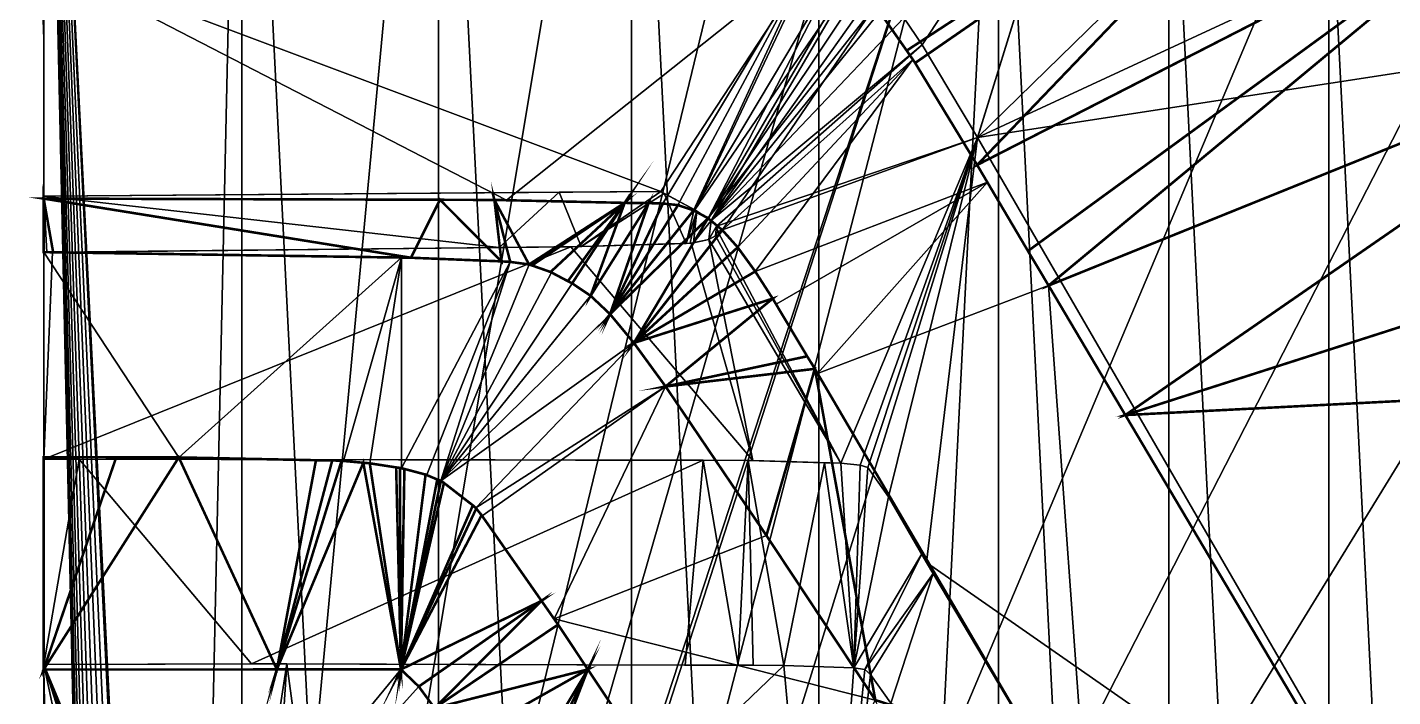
# Model space of a CAD drawing. Extents: x 4.6 to 28.8, y 0.1 to 46.7.
# Drawn here: x 4.69 to 19.71, y 30.93 to 38.3 of the extents above; entities that cross this region are included whole.
import ezdxf

# ---------------------------------------------------------------- set-up
doc = ezdxf.new("R2010")
doc.units = 0
doc.layers.get('0').update_dxf_attribs({"linetype": 'CONTINUOUS'})

msp = doc.modelspace()

# ---------------------------------------------------------------- linework, layer by layer
at = {"color": 252, "const_width": 0.0283}
for points in [[(4.868, 45.818), (5.099, 45.855), (4.868, 39.028), (4.868, 45.818)], [(14.361, 38.045), (14.016, 38.538), (19.675, 41.52), (14.361, 38.045)], [(14.454, 37.909), (19.675, 41.52), (15.136, 36.786), (14.454, 37.909)], [(14.361, 38.045), (19.675, 41.52), (14.454, 37.909), (14.361, 38.045)], [(21.373, 39.982), (15.136, 36.786), (19.675, 41.52), (21.373, 39.982)], [(15.695, 35.839), (21.373, 39.982), (15.922, 35.459), (15.695, 35.839)], [(15.136, 36.786), (21.373, 39.982), (15.695, 35.839), (15.136, 36.786)], [(22.912, 38.284), (15.922, 35.459), (21.373, 39.982), (22.912, 38.284)], [(16.766, 34.033), (15.922, 35.459), (22.912, 38.284), (16.766, 34.033)], [(22.912, 38.284), (24.277, 36.443), (16.766, 34.033), (22.912, 38.284)], [(10.681, 35.483), (10.634, 35.507), (11.259, 36.369), (10.681, 35.483)], [(4.868, 35.827), (4.868, 36.416), (4.972, 35.825), (4.868, 35.827)], [(10, 35.719), (9.826, 36.401), (10.207, 35.691), (10, 35.719)], [(10, 35.719), (9.903, 35.725), (9.826, 36.401), (10, 35.719)], [(9.227, 36.403), (8.908, 35.765), (4.868, 36.416), (9.227, 36.403)], [(4.972, 35.825), (4.868, 36.416), (8.908, 35.765), (4.972, 35.825)], [(8.908, 35.765), (9.227, 36.403), (9.903, 35.725), (8.908, 35.765)], [(9.227, 36.403), (9.826, 36.401), (9.903, 35.725), (9.227, 36.403)], [(11.259, 36.369), (10.207, 35.691), (9.826, 36.401), (11.259, 36.369)], [(10.239, 35.68), (10.207, 35.691), (11.259, 36.369), (10.239, 35.68)], [(10.239, 35.68), (11.259, 36.369), (10.444, 35.608), (10.239, 35.68)], [(10.444, 35.608), (11.259, 36.369), (10.634, 35.507), (10.444, 35.608)], [(11.259, 36.369), (10.884, 35.346), (10.681, 35.483), (11.259, 36.369)], [(11.259, 36.369), (11.522, 36.366), (10.884, 35.346), (11.259, 36.369)], [(11.098, 35.144), (10.884, 35.346), (11.522, 36.366), (11.098, 35.144)], [(12.017, 36.286), (11.098, 35.144), (11.845, 36.344), (12.017, 36.286)], [(11.68, 36.362), (11.845, 36.344), (11.098, 35.144), (11.68, 36.362)], [(11.522, 36.366), (11.68, 36.362), (11.098, 35.144), (11.522, 36.366)], [(24.277, 36.443), (25.455, 34.478), (16.766, 34.033), (24.277, 36.443)], [(12.176, 36.2), (11.098, 35.144), (12.017, 36.286), (12.176, 36.2)], [(11.098, 35.144), (12.176, 36.2), (11.36, 34.827), (11.098, 35.144)], [(12.333, 36.069), (11.36, 34.827), (12.176, 36.2), (12.333, 36.069)], [(12.333, 36.069), (12.502, 35.88), (11.36, 34.827), (12.333, 36.069)], [(12.502, 35.88), (12.695, 35.614), (11.36, 34.827), (12.502, 35.88)], [(12.695, 35.614), (12.887, 35.315), (11.36, 34.827), (12.695, 35.614)], [(11.709, 34.348), (11.36, 34.827), (12.887, 35.315), (11.709, 34.348)], [(13.266, 34.68), (11.709, 34.348), (12.887, 35.315), (13.266, 34.68)], [(13.351, 34.542), (11.709, 34.348), (13.266, 34.68), (13.351, 34.542)], [(11.709, 34.348), (13.351, 34.542), (12.818, 32.707), (11.709, 34.348)], [(12.818, 32.707), (13.351, 34.542), (14.016, 30.896), (12.818, 32.707)], [(15.828, 30.314), (14.016, 30.896), (13.351, 34.542), (15.828, 30.314)], [(20.777, 27.262), (16.766, 34.033), (25.455, 34.478), (20.777, 27.262)], [(5.666, 33.569), (6.354, 33.567), (4.868, 31.232), (5.666, 33.569)], [(7.433, 31.233), (4.868, 31.232), (6.354, 33.567), (7.433, 31.233)], [(4.868, 33.57), (5.666, 33.569), (4.868, 31.232), (4.868, 33.57)], [(7.863, 33.536), (7.433, 31.233), (6.354, 33.567), (7.863, 33.536)], [(8.042, 33.534), (8.144, 33.53), (7.433, 31.233), (8.042, 33.534)], [(8.144, 33.53), (8.384, 33.508), (7.433, 31.233), (8.144, 33.53)], [(7.863, 33.536), (8.042, 33.534), (7.433, 31.233), (7.863, 33.536)], [(8.798, 31.233), (7.433, 31.233), (8.384, 33.508), (8.798, 31.233)], [(8.384, 33.508), (8.455, 33.502), (8.798, 31.233), (8.384, 33.508)], [(8.745, 33.457), (8.798, 31.233), (8.455, 33.502), (8.745, 33.457)], [(9.069, 33.378), (9.197, 33.324), (8.798, 31.233), (9.069, 33.378)], [(8.786, 33.451), (8.798, 31.233), (8.745, 33.457), (8.786, 33.451)], [(8.786, 33.451), (8.836, 33.44), (8.798, 31.233), (8.786, 33.451)], [(8.836, 33.44), (9.069, 33.378), (8.798, 31.233), (8.836, 33.44)], [(9.589, 33.039), (8.798, 31.233), (9.271, 33.286), (9.589, 33.039)], [(9.197, 33.324), (9.237, 33.308), (8.798, 31.233), (9.197, 33.324)], [(9.271, 33.286), (8.798, 31.233), (9.237, 33.308), (9.271, 33.286)], [(9.626, 33.004), (8.798, 31.233), (9.589, 33.039), (9.626, 33.004)], [(9.685, 32.931), (8.798, 31.233), (9.626, 33.004), (9.685, 32.931)], [(10.344, 31.988), (8.798, 31.233), (9.685, 32.931), (10.344, 31.988)], [(8.798, 31.233), (10.344, 31.988), (8.994, 31.045), (8.798, 31.233)], [(8.994, 31.045), (10.344, 31.988), (9.167, 30.808), (8.994, 31.045)], [(10.526, 31.727), (9.167, 30.808), (10.344, 31.988), (10.526, 31.727)], [(10.854, 31.233), (9.167, 30.808), (10.526, 31.727), (10.854, 31.233)], [(9.986, 29.416), (10.854, 31.233), (10.084, 29.239), (9.986, 29.416)], [(9.986, 29.416), (9.876, 29.6), (10.854, 31.233), (9.986, 29.416)], [(10.854, 31.233), (9.408, 30.416), (9.167, 30.808), (10.854, 31.233)], [(9.408, 30.416), (10.854, 31.233), (9.876, 29.6), (9.408, 30.416)], [(10.854, 31.233), (12.721, 28.431), (10.084, 29.239), (10.854, 31.233)]]:
    msp.add_lwpolyline(points, dxfattribs=at)
at = {"color": 252}
for points in [[(4.868, 45.235, 83.671), (4.868, 1.707, 83.671), (4.868, 22.53, 85.045), (4.868, 45.235, 83.671)], [(4.868, 45.235, 83.671), (4.868, 22.53, 85.045), (4.868, 31.289, 85.045), (4.868, 45.235, 83.671)], [(4.868, 45.235, 83.671), (4.868, 31.289, 85.045), (4.868, 33.549, 85.045), (4.868, 45.235, 83.671)], [(4.868, 45.235, 83.671), (4.868, 33.549, 85.045), (4.868, 35.823, 85.045), (4.868, 45.235, 83.671)], [(4.868, 45.235, 83.671), (4.868, 35.823, 85.045), (4.868, 36.444, 85.045), (4.868, 45.235, 83.671)], [(4.868, 45.235, 83.671), (4.868, 36.444, 85.045), (4.868, 39.043, 85.045), (4.868, 45.235, 83.671)], [(4.868, 45.235, 1.943), (4.868, 39.029, 0.784), (4.868, 36.415, 0.784), (4.868, 45.235, 1.943)], [(4.868, 45.235, 1.943), (4.868, 36.415, 0.784), (4.868, 35.828, 0.784), (4.868, 45.235, 1.943)], [(4.868, 45.235, 1.943), (4.868, 35.828, 0.784), (4.868, 33.569, 0.784), (4.868, 45.235, 1.943)], [(4.868, 45.235, 1.943), (4.868, 33.569, 0.784), (4.868, 31.232, 0.784), (4.868, 45.235, 1.943)], [(4.868, 26.569, 0.784), (4.868, 24.373, 0.784), (4.868, 45.235, 1.943), (4.868, 26.569, 0.784)], [(4.868, 1.707, 1.943), (4.868, 45.235, 1.943), (4.868, 24.373, 0.784), (4.868, 1.707, 1.943)], [(4.868, 31.232, 0.784), (4.868, 26.569, 0.784), (4.868, 45.235, 1.943), (4.868, 31.232, 0.784)], [(4.868, 1.707, 1.943), (7.047, 1.811, 1.943), (4.868, 45.235, 1.943), (4.868, 1.707, 1.943)], [(4.868, 45.235, 1.943), (7.047, 1.811, 1.943), (7.047, 45.131, 1.943), (4.868, 45.235, 1.943)], [(5.912, 14.018, 83.671), (4.868, 45.235, 83.671), (6.014, 14.218, 83.671), (5.912, 14.018, 83.671)], [(6.127, 14.379, 83.671), (6.014, 14.218, 83.671), (4.868, 45.235, 83.671), (6.127, 14.379, 83.671)], [(6.247, 14.495, 83.671), (4.868, 45.235, 83.671), (6.372, 14.567, 83.671), (6.247, 14.495, 83.671)], [(4.868, 45.235, 83.671), (5.912, 14.018, 83.671), (5.821, 13.781, 83.671), (4.868, 45.235, 83.671)], [(5.683, 13.218, 83.671), (4.868, 45.235, 83.671), (5.744, 13.512, 83.671), (5.683, 13.218, 83.671)], [(5.821, 13.781, 83.671), (5.744, 13.512, 83.671), (4.868, 45.235, 83.671), (5.821, 13.781, 83.671)], [(4.868, 45.235, 83.671), (5.683, 13.218, 83.671), (5.638, 12.905, 83.671), (4.868, 45.235, 83.671)], [(4.868, 45.235, 83.671), (5.638, 12.905, 83.671), (5.611, 12.578, 83.671), (4.868, 45.235, 83.671)], [(4.868, 45.235, 83.671), (5.611, 12.578, 83.671), (5.602, 12.244, 83.671), (4.868, 45.235, 83.671)], [(4.868, 45.235, 83.671), (5.602, 12.244, 83.671), (4.868, 1.707, 83.671), (4.868, 45.235, 83.671)], [(4.868, 45.235, 83.671), (7.047, 45.131, 83.671), (6.372, 14.567, 83.671), (4.868, 45.235, 83.671)], [(6.247, 14.495, 83.671), (6.127, 14.379, 83.671), (4.868, 45.235, 83.671), (6.247, 14.495, 83.671)], [(7.047, 45.131, 83.671), (9.211, 44.817, 83.671), (6.372, 14.567, 83.671), (7.047, 45.131, 83.671)], [(9.211, 2.125, 1.943), (7.047, 45.131, 1.943), (7.047, 1.811, 1.943), (9.211, 2.125, 1.943)], [(7.047, 45.131, 1.943), (9.211, 2.125, 1.943), (9.211, 44.817, 1.943), (7.047, 45.131, 1.943)], [(9.211, 44.817, 83.671), (11.333, 44.298, 83.671), (6.372, 14.567, 83.671), (9.211, 44.817, 83.671)], [(9.211, 44.817, 1.943), (11.333, 2.644, 1.943), (11.333, 44.298, 1.943), (9.211, 44.817, 1.943)], [(11.333, 2.644, 1.943), (9.211, 44.817, 1.943), (9.211, 2.125, 1.943), (11.333, 2.644, 1.943)], [(11.333, 44.298, 83.671), (13.393, 43.579, 83.671), (6.372, 14.567, 83.671), (11.333, 44.298, 83.671)], [(13.393, 3.363, 1.943), (11.333, 44.298, 1.943), (11.333, 2.644, 1.943), (13.393, 3.363, 1.943)], [(11.333, 44.298, 1.943), (13.393, 3.363, 1.943), (13.393, 43.579, 1.943), (11.333, 44.298, 1.943)], [(14.258, 41.952, 83.671), (6.372, 14.567, 83.671), (13.393, 43.579, 83.671), (14.258, 41.952, 83.671)], [(13.393, 43.579, 1.943), (13.393, 3.363, 1.943), (15.37, 42.665, 1.943), (13.393, 43.579, 1.943)], [(15.37, 4.276, 1.943), (15.37, 42.665, 1.943), (13.393, 3.363, 1.943), (15.37, 4.276, 1.943)], [(15.37, 42.665, 1.943), (17.246, 5.374, 1.943), (17.246, 41.568, 1.943), (15.37, 42.665, 1.943)], [(17.246, 5.374, 1.943), (15.37, 42.665, 1.943), (15.37, 4.276, 1.943), (17.246, 5.374, 1.943)], [(14.978, 40.861, 83.671), (6.372, 14.567, 83.671), (14.258, 41.952, 83.671), (14.978, 40.861, 83.671)], [(19.675, 41.52, 85.616), (16.283, 40.782, 85.616), (15.139, 37.09, 85.616), (19.675, 41.52, 85.616)], [(21.373, 39.982, 85.616), (19.675, 41.52, 85.616), (15.139, 37.09, 85.616), (21.373, 39.982, 85.616)], [(19.004, 6.647, 1.943), (17.246, 41.568, 1.943), (17.246, 5.374, 1.943), (19.004, 6.647, 1.943)], [(17.246, 41.568, 1.943), (19.004, 6.647, 1.943), (19.004, 40.295, 1.943), (17.246, 41.568, 1.943)], [(6.372, 14.567, 83.671), (14.978, 40.861, 83.671), (6.5, 14.59, 83.671), (6.372, 14.567, 83.671)], [(6.5, 14.59, 83.671), (14.978, 40.861, 83.671), (8.177, 14.59, 83.671), (6.5, 14.59, 83.671)], [(16.283, 40.782, 83.671), (8.177, 14.59, 83.671), (14.978, 40.861, 83.671), (16.283, 40.782, 83.671)], [(19.004, 40.295, 83.671), (8.177, 14.59, 83.671), (16.283, 40.782, 83.671), (19.004, 40.295, 83.671)], [(14.331, 38.405, 85.616), (14.532, 38.107, 85.616), (16.283, 40.782, 85.616), (14.331, 38.405, 85.616)], [(14.532, 38.107, 85.616), (15.139, 37.09, 85.616), (16.283, 40.782, 85.616), (14.532, 38.107, 85.616)], [(20.624, 38.861, 83.671), (8.177, 14.59, 83.671), (19.004, 40.295, 83.671), (20.624, 38.861, 83.671)], [(20.624, 8.081, 1.943), (19.004, 40.295, 1.943), (19.004, 6.647, 1.943), (20.624, 8.081, 1.943)], [(19.004, 40.295, 1.943), (20.624, 8.081, 1.943), (20.624, 38.861, 1.943), (19.004, 40.295, 1.943)], [(21.373, 39.982, 85.616), (15.139, 37.09, 85.616), (22.912, 38.284, 85.616), (21.373, 39.982, 85.616)], [(13.297, 39.059, 0.784), (9.958, 36.4, 0.784), (4.868, 39.029, 0.784), (13.297, 39.059, 0.784)], [(13.337, 39.059, 85.045), (4.868, 39.043, 85.045), (11.656, 36.493, 85.045), (13.337, 39.059, 85.045)], [(11.68, 36.362, 0.784), (9.958, 36.4, 0.784), (13.297, 39.059, 0.784), (11.68, 36.362, 0.784)], [(11.656, 36.493, 85.045), (12.032, 36.291, 85.045), (13.337, 39.059, 85.045), (11.656, 36.493, 85.045)], [(11.68, 36.362, 0.784), (13.297, 39.059, 0.784), (11.845, 36.344, 0.784), (11.68, 36.362, 0.784)], [(12.017, 36.286, 0.784), (11.845, 36.344, 0.784), (13.297, 39.059, 0.784), (12.017, 36.286, 0.784)], [(13.297, 39.059, 0.784), (13.586, 38.918, 0.784), (12.017, 36.286, 0.784), (13.297, 39.059, 0.784)], [(13.782, 38.864, 85.045), (13.337, 39.059, 85.045), (12.032, 36.291, 85.045), (13.782, 38.864, 85.045)], [(4.868, 36.444, 85.045), (11.656, 36.493, 85.045), (4.868, 39.043, 85.045), (4.868, 36.444, 85.045)], [(4.868, 36.415, 0.784), (4.868, 39.029, 0.784), (9.958, 36.4, 0.784), (4.868, 36.415, 0.784)], [(12.176, 36.2, 0.784), (12.017, 36.286, 0.784), (13.586, 38.918, 0.784), (12.176, 36.2, 0.784)], [(13.586, 38.918, 0.784), (13.717, 38.838, 0.784), (12.176, 36.2, 0.784), (13.586, 38.918, 0.784)], [(22.093, 37.278, 83.671), (8.177, 14.59, 83.671), (20.624, 38.861, 83.671), (22.093, 37.278, 83.671)], [(12.032, 36.291, 85.045), (12.209, 36.176, 85.045), (13.782, 38.864, 85.045), (12.032, 36.291, 85.045)], [(13.717, 38.838, 0.784), (13.858, 38.717, 0.784), (12.176, 36.2, 0.784), (13.717, 38.838, 0.784)], [(14.023, 38.734, 85.045), (13.782, 38.864, 85.045), (12.209, 36.176, 85.045), (14.023, 38.734, 85.045)], [(13.858, 38.717, 0.784), (14.016, 38.538, 0.784), (12.176, 36.2, 0.784), (13.858, 38.717, 0.784)], [(14.168, 38.604, 85.045), (14.023, 38.734, 85.045), (12.209, 36.176, 85.045), (14.168, 38.604, 85.045)], [(14.168, 38.604, 85.045), (12.209, 36.176, 85.045), (14.331, 38.405, 85.045), (14.168, 38.604, 85.045)], [(12.333, 36.069, 0.784), (12.176, 36.2, 0.784), (14.016, 38.538, 0.784), (12.333, 36.069, 0.784)], [(14.016, 38.538, 0.784), (14.43, 37.946, 0.784), (12.333, 36.069, 0.784), (14.016, 38.538, 0.784)], [(14.016, 38.538, 0.784), (14.016, 38.538, 0), (14.361, 38.045, 0), (14.016, 38.538, 0.784)], [(14.016, 38.538, 0.784), (14.361, 38.045, 0), (14.43, 37.946, 0.784), (14.016, 38.538, 0.784)], [(14.532, 38.107, 85.045), (14.331, 38.405, 85.045), (12.209, 36.176, 85.045), (14.532, 38.107, 85.045)], [(14.532, 38.107, 85.045), (14.532, 38.107, 85.616), (14.331, 38.405, 85.616), (14.532, 38.107, 85.045)], [(14.532, 38.107, 85.045), (14.331, 38.405, 85.616), (14.331, 38.405, 85.045), (14.532, 38.107, 85.045)], [(20.058, 28.591, 85.616), (22.912, 38.284, 85.616), (15.139, 37.09, 85.616), (20.058, 28.591, 85.616)], [(12.209, 36.176, 85.045), (12.269, 36.111, 85.045), (14.532, 38.107, 85.045), (12.209, 36.176, 85.045)], [(15.139, 37.09, 85.045), (14.532, 38.107, 85.045), (12.269, 36.111, 85.045), (15.139, 37.09, 85.045)], [(14.454, 37.909, 0), (14.43, 37.946, 0.784), (14.361, 38.045, 0), (14.454, 37.909, 0)], [(14.532, 38.107, 85.616), (14.532, 38.107, 85.045), (15.139, 37.09, 85.045), (14.532, 38.107, 85.616)], [(14.532, 38.107, 85.616), (15.139, 37.09, 85.045), (15.139, 37.09, 85.616), (14.532, 38.107, 85.616)], [(12.502, 35.88, 0.784), (12.333, 36.069, 0.784), (14.43, 37.946, 0.784), (12.502, 35.88, 0.784)], [(12.502, 35.88, 0.784), (14.43, 37.946, 0.784), (12.695, 35.614, 0.784), (12.502, 35.88, 0.784)], [(15.251, 36.597, 0.784), (12.695, 35.614, 0.784), (14.43, 37.946, 0.784), (15.251, 36.597, 0.784)], [(15.251, 36.597, 0.784), (14.43, 37.946, 0.784), (15.136, 36.786, 0), (15.251, 36.597, 0.784)], [(14.454, 37.909, 0), (15.136, 36.786, 0), (14.43, 37.946, 0.784), (14.454, 37.909, 0)], [(23.397, 35.563, 83.671), (8.177, 14.59, 83.671), (22.093, 37.278, 83.671), (23.397, 35.563, 83.671)], [(12.285, 36.054, 85.045), (15.139, 37.09, 85.045), (12.269, 36.111, 85.045), (12.285, 36.054, 85.045)], [(12.285, 36.054, 85.045), (13.635, 33.504, 85.045), (15.139, 37.09, 85.045), (12.285, 36.054, 85.045)], [(13.849, 33.483, 85.045), (15.139, 37.09, 85.045), (13.635, 33.504, 85.045), (13.849, 33.483, 85.045)], [(13.849, 33.483, 85.045), (13.935, 33.455, 85.045), (15.139, 37.09, 85.045), (13.849, 33.483, 85.045)], [(14.16, 33.134, 85.045), (15.139, 37.09, 85.045), (13.935, 33.455, 85.045), (14.16, 33.134, 85.045)], [(14.16, 33.134, 85.045), (14.579, 32.412, 85.045), (15.139, 37.09, 85.045), (14.16, 33.134, 85.045)], [(15.139, 37.09, 85.045), (14.579, 32.412, 85.045), (20.058, 28.591, 85.045), (15.139, 37.09, 85.045)], [(20.058, 28.591, 85.616), (15.139, 37.09, 85.616), (20.058, 28.591, 85.045), (20.058, 28.591, 85.616)], [(15.139, 37.09, 85.045), (20.058, 28.591, 85.045), (15.139, 37.09, 85.616), (15.139, 37.09, 85.045)], [(15.136, 36.786, 0), (15.695, 35.839, 0), (15.251, 36.597, 0.784), (15.136, 36.786, 0)], [(12.926, 35.255, 0.784), (12.695, 35.614, 0.784), (15.251, 36.597, 0.784), (12.926, 35.255, 0.784)], [(13.38, 34.492, 0.784), (12.926, 35.255, 0.784), (15.251, 36.597, 0.784), (13.38, 34.492, 0.784)], [(15.251, 36.597, 0.784), (15.922, 35.459, 0.784), (13.38, 34.492, 0.784), (15.251, 36.597, 0.784)], [(15.922, 35.459, 0.784), (15.251, 36.597, 0.784), (15.695, 35.839, 0), (15.922, 35.459, 0.784)], [(10.538, 36.485, 85.616), (11.656, 36.493, 85.045), (4.868, 36.444, 85.045), (10.538, 36.485, 85.616)], [(10.538, 36.485, 85.616), (4.868, 36.444, 85.616), (9.878, 35.876, 85.616), (10.538, 36.485, 85.616)], [(4.868, 36.444, 85.616), (10.538, 36.485, 85.616), (4.868, 36.444, 85.045), (4.868, 36.444, 85.616)], [(4.868, 36.444, 85.616), (4.868, 36.444, 85.045), (4.868, 35.823, 85.616), (4.868, 36.444, 85.616)], [(4.868, 35.823, 85.045), (4.868, 35.823, 85.616), (4.868, 36.444, 85.045), (4.868, 35.823, 85.045)], [(4.868, 35.823, 85.616), (4.904, 35.824, 85.616), (4.868, 36.444, 85.616), (4.868, 35.823, 85.616)], [(4.904, 35.824, 85.616), (9.878, 35.876, 85.616), (4.868, 36.444, 85.616), (4.904, 35.824, 85.616)], [(4.868, 36.416, 0), (4.868, 35.827, 0.091), (4.868, 36.415, 0.784), (4.868, 36.416, 0)], [(4.868, 35.827, 0), (4.868, 35.827, 0.091), (4.868, 36.416, 0), (4.868, 35.827, 0)], [(9.227, 36.403, 0), (4.868, 36.416, 0), (4.868, 36.415, 0.784), (9.227, 36.403, 0)], [(4.868, 36.415, 0.784), (9.958, 36.4, 0.784), (9.227, 36.403, 0), (4.868, 36.415, 0.784)], [(4.868, 35.828, 0.784), (4.868, 36.415, 0.784), (4.868, 35.827, 0.091), (4.868, 35.828, 0.784)], [(9.227, 36.403, 0), (9.958, 36.4, 0.784), (9.826, 36.401, 0), (9.227, 36.403, 0)], [(9.826, 36.401, 0), (9.958, 36.4, 0.784), (11.259, 36.369, 0), (9.826, 36.401, 0)], [(9.878, 35.876, 85.616), (10.781, 35.887, 85.616), (10.538, 36.485, 85.616), (9.878, 35.876, 85.616)], [(9.958, 36.4, 0.784), (11.68, 36.362, 0.784), (11.259, 36.369, 0), (9.958, 36.4, 0.784)], [(11.656, 36.493, 85.045), (10.538, 36.485, 85.616), (11.656, 36.493, 85.616), (11.656, 36.493, 85.045)], [(10.538, 36.485, 85.616), (10.781, 35.887, 85.616), (11.656, 36.493, 85.616), (10.538, 36.485, 85.616)], [(11.656, 36.493, 85.616), (10.781, 35.887, 85.616), (11.694, 36.472, 85.616), (11.656, 36.493, 85.616)], [(11.935, 35.922, 85.616), (11.694, 36.472, 85.616), (10.781, 35.887, 85.616), (11.935, 35.922, 85.616)], [(11.259, 36.369, 0), (11.68, 36.362, 0.784), (11.522, 36.366, 0), (11.259, 36.369, 0)], [(11.522, 36.366, 0), (11.68, 36.362, 0.784), (11.68, 36.362, 0), (11.522, 36.366, 0)], [(11.694, 36.472, 85.616), (11.656, 36.493, 85.045), (11.656, 36.493, 85.616), (11.694, 36.472, 85.616)], [(11.656, 36.493, 85.045), (11.694, 36.472, 85.616), (12.032, 36.291, 85.045), (11.656, 36.493, 85.045)], [(11.68, 36.362, 0), (11.68, 36.362, 0.784), (11.845, 36.344, 0.784), (11.68, 36.362, 0)], [(11.68, 36.362, 0), (11.845, 36.344, 0.784), (11.845, 36.344, 0), (11.68, 36.362, 0)], [(12.022, 36.296, 85.616), (12.032, 36.291, 85.045), (11.694, 36.472, 85.616), (12.022, 36.296, 85.616)], [(11.935, 35.922, 85.616), (12.022, 36.296, 85.616), (11.694, 36.472, 85.616), (11.935, 35.922, 85.616)], [(11.845, 36.344, 0), (11.845, 36.344, 0.784), (12.017, 36.286, 0.784), (11.845, 36.344, 0)], [(11.845, 36.344, 0), (12.017, 36.286, 0.784), (12.017, 36.286, 0), (11.845, 36.344, 0)], [(11.935, 35.922, 85.616), (12.054, 36.276, 85.616), (12.022, 36.296, 85.616), (11.935, 35.922, 85.616)], [(11.935, 35.922, 85.616), (11.981, 35.924, 85.616), (12.054, 36.276, 85.616), (11.935, 35.922, 85.616)], [(11.981, 35.924, 85.616), (12.016, 35.93, 85.616), (12.054, 36.276, 85.616), (11.981, 35.924, 85.616)], [(12.209, 36.176, 85.616), (12.054, 36.276, 85.616), (12.016, 35.93, 85.616), (12.209, 36.176, 85.616)], [(12.017, 36.286, 0), (12.017, 36.286, 0.784), (12.176, 36.2, 0.784), (12.017, 36.286, 0)], [(12.017, 36.286, 0), (12.176, 36.2, 0.784), (12.176, 36.2, 0), (12.017, 36.286, 0)], [(12.054, 36.276, 85.616), (12.032, 36.291, 85.045), (12.022, 36.296, 85.616), (12.054, 36.276, 85.616)], [(12.032, 36.291, 85.045), (12.054, 36.276, 85.616), (12.209, 36.176, 85.045), (12.032, 36.291, 85.045)], [(12.209, 36.176, 85.616), (12.209, 36.176, 85.045), (12.054, 36.276, 85.616), (12.209, 36.176, 85.616)], [(12.176, 36.2, 0), (12.176, 36.2, 0.784), (12.333, 36.069, 0.784), (12.176, 36.2, 0)], [(12.176, 36.2, 0), (12.333, 36.069, 0.784), (12.333, 36.069, 0), (12.176, 36.2, 0)], [(12.016, 35.93, 85.616), (12.186, 35.967, 85.616), (12.209, 36.176, 85.616), (12.016, 35.93, 85.616)], [(12.269, 36.111, 85.616), (12.209, 36.176, 85.616), (12.186, 35.967, 85.616), (12.269, 36.111, 85.616)], [(12.186, 35.967, 85.616), (12.258, 36.006, 85.616), (12.269, 36.111, 85.616), (12.186, 35.967, 85.616)], [(12.209, 36.176, 85.045), (12.209, 36.176, 85.616), (12.269, 36.111, 85.616), (12.209, 36.176, 85.045)], [(12.209, 36.176, 85.045), (12.269, 36.111, 85.616), (12.269, 36.111, 85.045), (12.209, 36.176, 85.045)], [(12.285, 36.054, 85.616), (12.269, 36.111, 85.616), (12.258, 36.006, 85.616), (12.285, 36.054, 85.616)], [(12.285, 36.054, 85.045), (12.285, 36.054, 85.616), (12.258, 36.006, 85.616), (12.285, 36.054, 85.045)], [(12.285, 36.054, 85.045), (12.258, 36.006, 85.616), (12.258, 36.006, 85.045), (12.285, 36.054, 85.045)], [(12.285, 36.054, 85.045), (12.258, 36.006, 85.045), (13.635, 33.504, 85.045), (12.285, 36.054, 85.045)], [(12.269, 36.111, 85.045), (12.269, 36.111, 85.616), (12.285, 36.054, 85.616), (12.269, 36.111, 85.045)], [(12.269, 36.111, 85.045), (12.285, 36.054, 85.616), (12.285, 36.054, 85.045), (12.269, 36.111, 85.045)], [(12.333, 36.069, 0), (12.333, 36.069, 0.784), (12.502, 35.88, 0.784), (12.333, 36.069, 0)], [(12.333, 36.069, 0), (12.502, 35.88, 0.784), (12.502, 35.88, 0), (12.333, 36.069, 0)], [(10.667, 35.885, 85.045), (11.991, 35.925, 85.045), (10.781, 35.887, 85.616), (10.667, 35.885, 85.045)], [(10.667, 35.885, 85.045), (12.669, 33.533, 85.045), (11.991, 35.925, 85.045), (10.667, 35.885, 85.045)], [(11.935, 35.922, 85.616), (10.781, 35.887, 85.616), (11.991, 35.925, 85.045), (11.935, 35.922, 85.616)], [(11.935, 35.922, 85.616), (11.991, 35.925, 85.045), (11.981, 35.924, 85.616), (11.935, 35.922, 85.616)], [(11.981, 35.924, 85.616), (11.991, 35.925, 85.045), (12.016, 35.93, 85.616), (11.981, 35.924, 85.616)], [(12.016, 35.93, 85.616), (11.991, 35.925, 85.045), (12.186, 35.967, 85.045), (12.016, 35.93, 85.616)], [(12.669, 33.533, 85.045), (12.186, 35.967, 85.045), (11.991, 35.925, 85.045), (12.669, 33.533, 85.045)], [(12.016, 35.93, 85.616), (12.186, 35.967, 85.045), (12.186, 35.967, 85.616), (12.016, 35.93, 85.616)], [(12.258, 36.006, 85.045), (12.258, 36.006, 85.616), (12.186, 35.967, 85.616), (12.258, 36.006, 85.045)], [(12.258, 36.006, 85.045), (12.186, 35.967, 85.616), (12.186, 35.967, 85.045), (12.258, 36.006, 85.045)], [(12.258, 36.006, 85.045), (12.186, 35.967, 85.045), (13.635, 33.504, 85.045), (12.258, 36.006, 85.045)], [(12.669, 33.533, 85.045), (13.635, 33.504, 85.045), (12.186, 35.967, 85.045), (12.669, 33.533, 85.045)], [(12.669, 33.533, 85.045), (10.667, 35.885, 85.045), (4.868, 33.549, 85.045), (12.669, 33.533, 85.045)], [(4.965, 35.825, 85.045), (4.868, 33.549, 85.045), (10.667, 35.885, 85.045), (4.965, 35.825, 85.045)], [(4.868, 35.828, 0.784), (4.868, 35.827, 0.091), (8.805, 35.768, 0.784), (4.868, 35.828, 0.784)], [(8.805, 35.768, 0.784), (6.354, 33.567, 0.784), (4.868, 35.828, 0.784), (8.805, 35.768, 0.784)], [(6.354, 33.567, 0.784), (4.868, 33.569, 0.784), (4.868, 35.828, 0.784), (6.354, 33.567, 0.784)], [(4.868, 35.827, 0), (4.972, 35.825, 0), (4.868, 35.827, 0.091), (4.868, 35.827, 0)], [(4.972, 35.825, 0), (8.805, 35.768, 0.784), (4.868, 35.827, 0.091), (4.972, 35.825, 0)], [(4.965, 35.825, 85.045), (4.904, 35.824, 85.616), (4.868, 35.823, 85.045), (4.965, 35.825, 85.045)], [(4.868, 33.549, 85.045), (4.965, 35.825, 85.045), (4.868, 35.823, 85.045), (4.868, 33.549, 85.045)], [(4.868, 35.823, 85.616), (4.868, 35.823, 85.045), (4.904, 35.824, 85.616), (4.868, 35.823, 85.616)], [(4.904, 35.824, 85.616), (4.965, 35.825, 85.045), (9.878, 35.876, 85.616), (4.904, 35.824, 85.616)], [(10.667, 35.885, 85.045), (9.878, 35.876, 85.616), (4.965, 35.825, 85.045), (10.667, 35.885, 85.045)], [(8.908, 35.765, 0), (8.805, 35.768, 0.784), (4.972, 35.825, 0), (8.908, 35.765, 0)], [(6.354, 33.567, 0.784), (8.805, 35.768, 0.784), (8.166, 33.529, 0.784), (6.354, 33.567, 0.784)], [(8.166, 33.529, 0.784), (8.805, 35.768, 0.784), (8.455, 33.502, 0.784), (8.166, 33.529, 0.784)], [(8.455, 33.502, 0.784), (8.805, 35.768, 0.784), (8.804, 33.448, 0.784), (8.455, 33.502, 0.784)], [(10, 35.719, 0.784), (8.804, 33.448, 0.784), (8.805, 35.768, 0.784), (10, 35.719, 0.784)], [(8.805, 35.768, 0.784), (8.908, 35.765, 0), (10, 35.719, 0.784), (8.805, 35.768, 0.784)], [(9.903, 35.725, 0), (10, 35.719, 0.784), (8.908, 35.765, 0), (9.903, 35.725, 0)], [(9.878, 35.876, 85.616), (10.667, 35.885, 85.045), (10.781, 35.887, 85.616), (9.878, 35.876, 85.616)], [(12.695, 35.614, 0.784), (12.695, 35.614, 0), (12.502, 35.88, 0.784), (12.695, 35.614, 0.784)], [(12.502, 35.88, 0), (12.502, 35.88, 0.784), (12.695, 35.614, 0), (12.502, 35.88, 0)], [(15.922, 35.459, 0), (15.922, 35.459, 0.784), (15.695, 35.839, 0), (15.922, 35.459, 0)], [(8.804, 33.448, 0.784), (10, 35.719, 0.784), (9.084, 33.374, 0.784), (8.804, 33.448, 0.784)], [(9.084, 33.374, 0.784), (10, 35.719, 0.784), (9.237, 33.308, 0.784), (9.084, 33.374, 0.784)], [(10.207, 35.691, 0.784), (9.237, 33.308, 0.784), (10, 35.719, 0.784), (10.207, 35.691, 0.784)], [(10.453, 35.604, 0.784), (9.237, 33.308, 0.784), (10.207, 35.691, 0.784), (10.453, 35.604, 0.784)], [(10.453, 35.604, 0.784), (10.681, 35.483, 0.784), (9.237, 33.308, 0.784), (10.453, 35.604, 0.784)], [(10, 35.719, 0), (10, 35.719, 0.784), (9.903, 35.725, 0), (10, 35.719, 0)], [(10, 35.719, 0.784), (10, 35.719, 0), (10.207, 35.691, 0), (10, 35.719, 0.784)], [(10, 35.719, 0.784), (10.207, 35.691, 0), (10.207, 35.691, 0.784), (10, 35.719, 0.784)], [(10.207, 35.691, 0.784), (10.239, 35.68, 0), (10.453, 35.604, 0.784), (10.207, 35.691, 0.784)], [(10.239, 35.68, 0), (10.207, 35.691, 0.784), (10.207, 35.691, 0), (10.239, 35.68, 0)], [(10.444, 35.608, 0), (10.453, 35.604, 0.784), (10.239, 35.68, 0), (10.444, 35.608, 0)], [(10.453, 35.604, 0.784), (10.444, 35.608, 0), (10.634, 35.507, 0), (10.453, 35.604, 0.784)], [(10.453, 35.604, 0.784), (10.634, 35.507, 0), (10.681, 35.483, 0.784), (10.453, 35.604, 0.784)], [(12.695, 35.614, 0), (12.695, 35.614, 0.784), (12.887, 35.315, 0), (12.695, 35.614, 0)], [(12.926, 35.255, 0.784), (12.887, 35.315, 0), (12.695, 35.614, 0.784), (12.926, 35.255, 0.784)], [(10.681, 35.483, 0.784), (10.884, 35.346, 0.784), (9.237, 33.308, 0.784), (10.681, 35.483, 0.784)], [(10.681, 35.483, 0.784), (10.634, 35.507, 0), (10.681, 35.483, 0), (10.681, 35.483, 0.784)], [(10.681, 35.483, 0.784), (10.681, 35.483, 0), (10.884, 35.346, 0), (10.681, 35.483, 0.784)], [(10.681, 35.483, 0.784), (10.884, 35.346, 0), (10.884, 35.346, 0.784), (10.681, 35.483, 0.784)], [(16.356, 29.414, 0.784), (13.38, 34.492, 0.784), (15.922, 35.459, 0.784), (16.356, 29.414, 0.784)], [(16.766, 34.033, 0), (15.922, 35.459, 0.784), (15.922, 35.459, 0), (16.766, 34.033, 0)], [(15.922, 35.459, 0.784), (20.739, 27.325, 0.784), (16.356, 29.414, 0.784), (15.922, 35.459, 0.784)], [(15.922, 35.459, 0.784), (16.766, 34.033, 0), (20.739, 27.325, 0.784), (15.922, 35.459, 0.784)], [(11.098, 35.144, 0.784), (9.237, 33.308, 0.784), (10.884, 35.346, 0.784), (11.098, 35.144, 0.784)], [(10.884, 35.346, 0.784), (10.884, 35.346, 0), (11.098, 35.144, 0), (10.884, 35.346, 0.784)], [(10.884, 35.346, 0.784), (11.098, 35.144, 0), (11.098, 35.144, 0.784), (10.884, 35.346, 0.784)], [(12.887, 35.315, 0), (12.926, 35.255, 0.784), (13.266, 34.68, 0), (12.887, 35.315, 0)], [(13.38, 34.492, 0.784), (13.266, 34.68, 0), (12.926, 35.255, 0.784), (13.38, 34.492, 0.784)], [(11.098, 35.144, 0.784), (11.36, 34.827, 0.784), (9.237, 33.308, 0.784), (11.098, 35.144, 0.784)], [(11.098, 35.144, 0.784), (11.098, 35.144, 0), (11.36, 34.827, 0), (11.098, 35.144, 0.784)], [(11.098, 35.144, 0.784), (11.36, 34.827, 0), (11.36, 34.827, 0.784), (11.098, 35.144, 0.784)], [(9.62, 33.011, 0.784), (9.237, 33.308, 0.784), (11.36, 34.827, 0.784), (9.62, 33.011, 0.784)], [(11.709, 34.348, 0.784), (9.62, 33.011, 0.784), (11.36, 34.827, 0.784), (11.709, 34.348, 0.784)], [(11.36, 34.827, 0.784), (11.36, 34.827, 0), (11.709, 34.348, 0), (11.36, 34.827, 0.784)], [(11.36, 34.827, 0.784), (11.709, 34.348, 0), (11.709, 34.348, 0.784), (11.36, 34.827, 0.784)], [(13.266, 34.68, 0), (13.38, 34.492, 0.784), (13.351, 34.542, 0), (13.266, 34.68, 0)], [(13.351, 34.542, 0), (13.38, 34.492, 0.784), (15.828, 30.314, 0), (13.351, 34.542, 0)], [(16.356, 29.414, 0.784), (15.828, 30.314, 0), (13.38, 34.492, 0.784), (16.356, 29.414, 0.784)], [(9.691, 32.924, 0.784), (9.62, 33.011, 0.784), (11.709, 34.348, 0.784), (9.691, 32.924, 0.784)], [(10.483, 31.791, 0.784), (9.691, 32.924, 0.784), (11.709, 34.348, 0.784), (10.483, 31.791, 0.784)], [(11.709, 34.348, 0.784), (12.818, 32.707, 0.784), (10.483, 31.791, 0.784), (11.709, 34.348, 0.784)], [(11.709, 34.348, 0.784), (11.709, 34.348, 0), (12.818, 32.707, 0), (11.709, 34.348, 0.784)], [(11.709, 34.348, 0.784), (12.818, 32.707, 0), (12.818, 32.707, 0.784), (11.709, 34.348, 0.784)], [(20.777, 27.262, 0), (20.739, 27.325, 0.784), (16.766, 34.033, 0), (20.777, 27.262, 0)], [(4.868, 31.232, 0), (4.868, 33.569, 0.784), (4.868, 33.57, 0), (4.868, 31.232, 0)], [(4.868, 33.569, 0.784), (5.666, 33.569, 0), (4.868, 33.57, 0), (4.868, 33.569, 0.784)], [(4.868, 31.232, 0), (4.868, 31.232, 0.784), (4.868, 33.569, 0.784), (4.868, 31.232, 0)], [(6.354, 33.567, 0.784), (5.666, 33.569, 0), (4.868, 33.569, 0.784), (6.354, 33.567, 0.784)], [(4.868, 33.549, 85.045), (4.868, 31.289, 85.045), (4.868, 33.549, 85.129), (4.868, 33.549, 85.045)], [(4.868, 31.289, 85.045), (4.868, 31.289, 85.616), (4.868, 33.549, 85.129), (4.868, 31.289, 85.045)], [(4.868, 33.548, 85.616), (4.868, 33.549, 85.129), (4.868, 31.289, 85.616), (4.868, 33.548, 85.616)], [(4.868, 33.549, 85.045), (4.868, 33.549, 85.129), (12.122, 33.535, 85.616), (4.868, 33.549, 85.045)], [(5.259, 33.549, 85.616), (12.122, 33.535, 85.616), (4.868, 33.549, 85.129), (5.259, 33.549, 85.616)], [(4.868, 33.549, 85.045), (12.122, 33.535, 85.616), (12.669, 33.533, 85.045), (4.868, 33.549, 85.045)], [(5.259, 33.549, 85.616), (4.868, 33.548, 85.616), (4.868, 31.289, 85.616), (5.259, 33.549, 85.616)], [(5.259, 33.549, 85.616), (4.868, 33.549, 85.129), (4.868, 33.548, 85.616), (5.259, 33.549, 85.616)], [(4.868, 31.289, 85.616), (7.155, 31.293, 85.616), (5.259, 33.549, 85.616), (4.868, 31.289, 85.616)], [(5.259, 33.549, 85.616), (7.155, 31.293, 85.616), (12.122, 33.535, 85.616), (5.259, 33.549, 85.616)], [(5.666, 33.569, 0), (6.354, 33.567, 0.784), (6.354, 33.567, 0), (5.666, 33.569, 0)], [(8.166, 33.529, 0.784), (7.863, 33.536, 0), (6.354, 33.567, 0.784), (8.166, 33.529, 0.784)], [(6.354, 33.567, 0), (6.354, 33.567, 0.784), (7.863, 33.536, 0), (6.354, 33.567, 0)], [(7.155, 31.293, 85.616), (11.924, 31.28, 85.616), (12.122, 33.535, 85.616), (7.155, 31.293, 85.616)], [(7.863, 33.536, 0), (8.166, 33.529, 0.784), (8.042, 33.534, 0), (7.863, 33.536, 0)], [(8.042, 33.534, 0), (8.166, 33.529, 0.784), (8.144, 33.53, 0), (8.042, 33.534, 0)], [(8.144, 33.53, 0), (8.166, 33.529, 0.784), (8.384, 33.508, 0), (8.144, 33.53, 0)], [(8.455, 33.502, 0.784), (8.384, 33.508, 0), (8.166, 33.529, 0.784), (8.455, 33.502, 0.784)], [(8.384, 33.508, 0), (8.455, 33.502, 0.784), (8.455, 33.502, 0), (8.384, 33.508, 0)], [(8.804, 33.448, 0.784), (8.745, 33.457, 0), (8.455, 33.502, 0.784), (8.804, 33.448, 0.784)], [(8.455, 33.502, 0), (8.455, 33.502, 0.784), (8.745, 33.457, 0), (8.455, 33.502, 0)], [(12.507, 31.281, 85.616), (12.122, 33.535, 85.616), (11.924, 31.28, 85.616), (12.507, 31.281, 85.616)], [(12.669, 33.533, 85.045), (12.122, 33.535, 85.616), (12.616, 33.534, 85.616), (12.669, 33.533, 85.045)], [(12.122, 33.535, 85.616), (12.507, 31.281, 85.616), (12.616, 33.534, 85.616), (12.122, 33.535, 85.616)], [(12.674, 31.28, 85.616), (12.616, 33.534, 85.616), (12.507, 31.281, 85.616), (12.674, 31.28, 85.616)], [(12.669, 33.533, 85.045), (12.616, 33.534, 85.616), (13.458, 33.509, 85.616), (12.669, 33.533, 85.045)], [(13.009, 31.278, 85.616), (12.616, 33.534, 85.616), (12.674, 31.28, 85.616), (13.009, 31.278, 85.616)], [(12.616, 33.534, 85.616), (13.009, 31.278, 85.616), (13.458, 33.509, 85.616), (12.616, 33.534, 85.616)], [(12.669, 33.533, 85.045), (13.458, 33.509, 85.616), (13.635, 33.504, 85.045), (12.669, 33.533, 85.045)], [(13.78, 31.252, 85.616), (13.458, 33.509, 85.616), (13.009, 31.278, 85.616), (13.78, 31.252, 85.616)], [(13.635, 33.504, 85.616), (13.635, 33.504, 85.045), (13.458, 33.509, 85.616), (13.635, 33.504, 85.616)], [(13.458, 33.509, 85.616), (13.78, 31.252, 85.616), (13.635, 33.504, 85.616), (13.458, 33.509, 85.616)], [(13.635, 33.504, 85.045), (13.849, 33.483, 85.616), (13.849, 33.483, 85.045), (13.635, 33.504, 85.045)], [(13.635, 33.504, 85.045), (13.635, 33.504, 85.616), (13.849, 33.483, 85.616), (13.635, 33.504, 85.045)], [(13.635, 33.504, 85.616), (13.78, 31.252, 85.616), (13.849, 33.483, 85.616), (13.635, 33.504, 85.616)], [(8.745, 33.457, 0), (8.804, 33.448, 0.784), (8.786, 33.451, 0), (8.745, 33.457, 0)], [(8.786, 33.451, 0), (8.804, 33.448, 0.784), (8.836, 33.44, 0), (8.786, 33.451, 0)], [(9.084, 33.374, 0.784), (8.836, 33.44, 0), (8.804, 33.448, 0.784), (9.084, 33.374, 0.784)], [(9.084, 33.374, 0.784), (9.069, 33.378, 0), (8.836, 33.44, 0), (9.084, 33.374, 0.784)], [(9.069, 33.378, 0), (9.084, 33.374, 0.784), (9.197, 33.324, 0), (9.069, 33.378, 0)], [(9.237, 33.308, 0.784), (9.197, 33.324, 0), (9.084, 33.374, 0.784), (9.237, 33.308, 0.784)], [(13.849, 33.483, 85.616), (13.78, 31.252, 85.616), (13.935, 33.455, 85.616), (13.849, 33.483, 85.616)], [(14.16, 33.134, 85.616), (13.935, 33.455, 85.616), (13.78, 31.252, 85.616), (14.16, 33.134, 85.616)], [(13.849, 33.483, 85.045), (13.849, 33.483, 85.616), (13.935, 33.455, 85.616), (13.849, 33.483, 85.045)], [(13.849, 33.483, 85.045), (13.935, 33.455, 85.616), (13.935, 33.455, 85.045), (13.849, 33.483, 85.045)], [(14.16, 33.134, 85.045), (13.935, 33.455, 85.616), (14.16, 33.134, 85.616), (14.16, 33.134, 85.045)], [(13.935, 33.455, 85.045), (13.935, 33.455, 85.616), (14.16, 33.134, 85.045), (13.935, 33.455, 85.045)], [(9.197, 33.324, 0), (9.237, 33.308, 0.784), (9.237, 33.308, 0), (9.197, 33.324, 0)], [(9.271, 33.286, 0), (9.237, 33.308, 0.784), (9.589, 33.039, 0), (9.271, 33.286, 0)], [(9.62, 33.011, 0.784), (9.589, 33.039, 0), (9.237, 33.308, 0.784), (9.62, 33.011, 0.784)], [(9.237, 33.308, 0), (9.237, 33.308, 0.784), (9.271, 33.286, 0), (9.237, 33.308, 0)], [(14.16, 33.134, 85.616), (13.78, 31.252, 85.616), (14.526, 32.505, 85.616), (14.16, 33.134, 85.616)], [(14.16, 33.134, 85.045), (14.16, 33.134, 85.616), (14.526, 32.505, 85.616), (14.16, 33.134, 85.045)], [(14.16, 33.134, 85.045), (14.526, 32.505, 85.616), (14.579, 32.412, 85.045), (14.16, 33.134, 85.045)], [(9.589, 33.039, 0), (9.62, 33.011, 0.784), (9.626, 33.004, 0), (9.589, 33.039, 0)], [(9.691, 32.924, 0.784), (9.626, 33.004, 0), (9.62, 33.011, 0.784), (9.691, 32.924, 0.784)], [(9.691, 32.924, 0.784), (9.685, 32.931, 0), (9.626, 33.004, 0), (9.691, 32.924, 0.784)], [(9.685, 32.931, 0), (9.691, 32.924, 0.784), (10.344, 31.988, 0), (9.685, 32.931, 0)], [(10.483, 31.791, 0.784), (10.344, 31.988, 0), (9.691, 32.924, 0.784), (10.483, 31.791, 0.784)], [(14.016, 30.896, 0.784), (10.483, 31.791, 0.784), (12.818, 32.707, 0.784), (14.016, 30.896, 0.784)], [(12.818, 32.707, 0.784), (12.818, 32.707, 0), (14.016, 30.896, 0), (12.818, 32.707, 0.784)], [(12.818, 32.707, 0.784), (14.016, 30.896, 0), (14.016, 30.896, 0.784), (12.818, 32.707, 0.784)], [(13.901, 31.233, 85.616), (14.526, 32.505, 85.616), (13.78, 31.252, 85.616), (13.901, 31.233, 85.616)], [(14.526, 32.505, 85.616), (13.901, 31.233, 85.616), (14.652, 32.289, 85.616), (14.526, 32.505, 85.616)], [(14.579, 32.412, 85.045), (14.526, 32.505, 85.616), (14.652, 32.289, 85.616), (14.579, 32.412, 85.045)], [(16.041, 29.947, 85.045), (20.058, 28.591, 85.045), (14.579, 32.412, 85.045), (16.041, 29.947, 85.045)], [(16.041, 29.947, 85.045), (14.579, 32.412, 85.045), (15.927, 30.138, 85.616), (16.041, 29.947, 85.045)], [(14.652, 32.289, 85.616), (15.927, 30.138, 85.616), (14.579, 32.412, 85.045), (14.652, 32.289, 85.616)], [(14.652, 32.289, 85.616), (13.901, 31.233, 85.616), (13.962, 31.179, 85.616), (14.652, 32.289, 85.616)], [(14.652, 32.289, 85.616), (13.962, 31.179, 85.616), (14.188, 30.863, 85.616), (14.652, 32.289, 85.616)], [(14.652, 32.289, 85.616), (14.188, 30.863, 85.616), (15.927, 30.138, 85.616), (14.652, 32.289, 85.616)], [(10.344, 31.988, 0), (10.483, 31.791, 0.784), (10.526, 31.727, 0), (10.344, 31.988, 0)], [(10.526, 31.727, 0), (10.483, 31.791, 0.784), (10.854, 31.233, 0), (10.526, 31.727, 0)], [(14.016, 30.896, 0.784), (12.725, 28.425, 0.784), (10.483, 31.791, 0.784), (14.016, 30.896, 0.784)], [(10.483, 31.791, 0.784), (12.725, 28.425, 0.784), (10.854, 31.233, 0), (10.483, 31.791, 0.784)], [(7.541, 31.294, 85.045), (7.155, 31.293, 85.616), (4.868, 31.289, 85.045), (7.541, 31.294, 85.045)], [(7.541, 31.294, 85.045), (4.868, 31.289, 85.045), (6.818, 26.601, 85.045), (7.541, 31.294, 85.045)], [(4.868, 31.289, 85.616), (4.868, 31.289, 85.045), (7.155, 31.293, 85.616), (4.868, 31.289, 85.616)], [(4.868, 22.53, 85.045), (6.076, 25.587, 85.045), (4.868, 31.289, 85.045), (4.868, 22.53, 85.045)], [(6.526, 26.517, 85.045), (6.579, 26.559, 85.045), (4.868, 31.289, 85.045), (6.526, 26.517, 85.045)], [(6.579, 26.559, 85.045), (6.661, 26.583, 85.045), (4.868, 31.289, 85.045), (6.579, 26.559, 85.045)], [(6.423, 26.358, 85.045), (6.526, 26.517, 85.045), (4.868, 31.289, 85.045), (6.423, 26.358, 85.045)], [(6.661, 26.583, 85.045), (6.818, 26.601, 85.045), (4.868, 31.289, 85.045), (6.661, 26.583, 85.045)], [(6.076, 25.587, 85.045), (6.423, 26.358, 85.045), (4.868, 31.289, 85.045), (6.076, 25.587, 85.045)], [(6.818, 26.601, 85.045), (7.24, 26.619, 85.045), (7.541, 31.294, 85.045), (6.818, 26.601, 85.045)], [(7.155, 31.293, 85.616), (7.541, 31.294, 85.045), (11.924, 31.28, 85.616), (7.155, 31.293, 85.616)], [(7.24, 26.619, 85.045), (8.173, 26.633, 85.045), (7.541, 31.294, 85.045), (7.24, 26.619, 85.045)], [(13.009, 31.278, 85.045), (7.541, 31.294, 85.045), (8.173, 26.633, 85.045), (13.009, 31.278, 85.045)], [(13.009, 31.278, 85.045), (11.924, 31.28, 85.616), (7.541, 31.294, 85.045), (13.009, 31.278, 85.045)], [(8.173, 26.633, 85.045), (13.437, 26.613, 85.045), (13.009, 31.278, 85.045), (8.173, 26.633, 85.045)], [(11.924, 31.28, 85.616), (13.009, 31.278, 85.045), (12.507, 31.281, 85.616), (11.924, 31.28, 85.616)], [(12.507, 31.281, 85.616), (13.009, 31.278, 85.045), (12.674, 31.28, 85.616), (12.507, 31.281, 85.616)], [(12.674, 31.28, 85.616), (13.009, 31.278, 85.045), (13.009, 31.278, 85.616), (12.674, 31.28, 85.616)], [(13.009, 31.278, 85.045), (13.437, 26.613, 85.045), (13.78, 31.252, 85.045), (13.009, 31.278, 85.045)], [(13.009, 31.278, 85.616), (13.009, 31.278, 85.045), (13.78, 31.252, 85.045), (13.009, 31.278, 85.616)], [(13.009, 31.278, 85.616), (13.78, 31.252, 85.045), (13.78, 31.252, 85.616), (13.009, 31.278, 85.616)], [(13.78, 31.252, 85.045), (13.437, 26.613, 85.045), (13.901, 31.233, 85.045), (13.78, 31.252, 85.045)], [(13.78, 31.252, 85.616), (13.78, 31.252, 85.045), (13.901, 31.233, 85.045), (13.78, 31.252, 85.616)], [(13.78, 31.252, 85.616), (13.901, 31.233, 85.045), (13.901, 31.233, 85.616), (13.78, 31.252, 85.616)], [(4.868, 31.232, 0), (7.433, 31.233, 0), (4.868, 31.232, 0.784), (4.868, 31.232, 0)], [(8.798, 31.233, 0.784), (4.868, 31.232, 0.784), (7.433, 31.233, 0), (8.798, 31.233, 0.784)], [(4.868, 31.232, 0.784), (8.798, 31.233, 0.784), (4.965, 26.573, 0.784), (4.868, 31.232, 0.784)], [(4.868, 31.232, 0.784), (4.965, 26.573, 0.784), (4.868, 26.569, 0.784), (4.868, 31.232, 0.784)], [(8.994, 31.045, 0.784), (4.965, 26.573, 0.784), (8.798, 31.233, 0.784), (8.994, 31.045, 0.784)], [(8.798, 31.233, 0.784), (7.433, 31.233, 0), (8.798, 31.233, 0), (8.798, 31.233, 0.784)], [(8.994, 31.045, 0), (8.994, 31.045, 0.784), (8.798, 31.233, 0), (8.994, 31.045, 0)], [(8.798, 31.233, 0.784), (8.798, 31.233, 0), (8.994, 31.045, 0.784), (8.798, 31.233, 0.784)], [(12.721, 28.431, 0), (10.854, 31.233, 0), (12.725, 28.425, 0.784), (12.721, 28.431, 0)], [(13.962, 31.179, 85.045), (13.901, 31.233, 85.045), (13.437, 26.613, 85.045), (13.962, 31.179, 85.045)], [(14.188, 30.863, 85.045), (13.962, 31.179, 85.045), (13.437, 26.613, 85.045), (14.188, 30.863, 85.045)], [(13.901, 31.233, 85.616), (13.901, 31.233, 85.045), (13.962, 31.179, 85.045), (13.901, 31.233, 85.616)], [(13.901, 31.233, 85.616), (13.962, 31.179, 85.045), (13.962, 31.179, 85.616), (13.901, 31.233, 85.616)], [(13.962, 31.179, 85.616), (13.962, 31.179, 85.045), (14.188, 30.863, 85.616), (13.962, 31.179, 85.616)], [(14.188, 30.863, 85.616), (13.962, 31.179, 85.045), (14.188, 30.863, 85.045), (14.188, 30.863, 85.616)], [(9.167, 30.808, 0.784), (4.965, 26.573, 0.784), (8.994, 31.045, 0.784), (9.167, 30.808, 0.784)], [(8.994, 31.045, 0.784), (8.994, 31.045, 0), (9.167, 30.808, 0), (8.994, 31.045, 0.784)], [(8.994, 31.045, 0.784), (9.167, 30.808, 0), (9.167, 30.808, 0.784), (8.994, 31.045, 0.784)]]:
    msp.add_polyline3d(points, dxfattribs=at)

doc.saveas('drawing.dxf')
